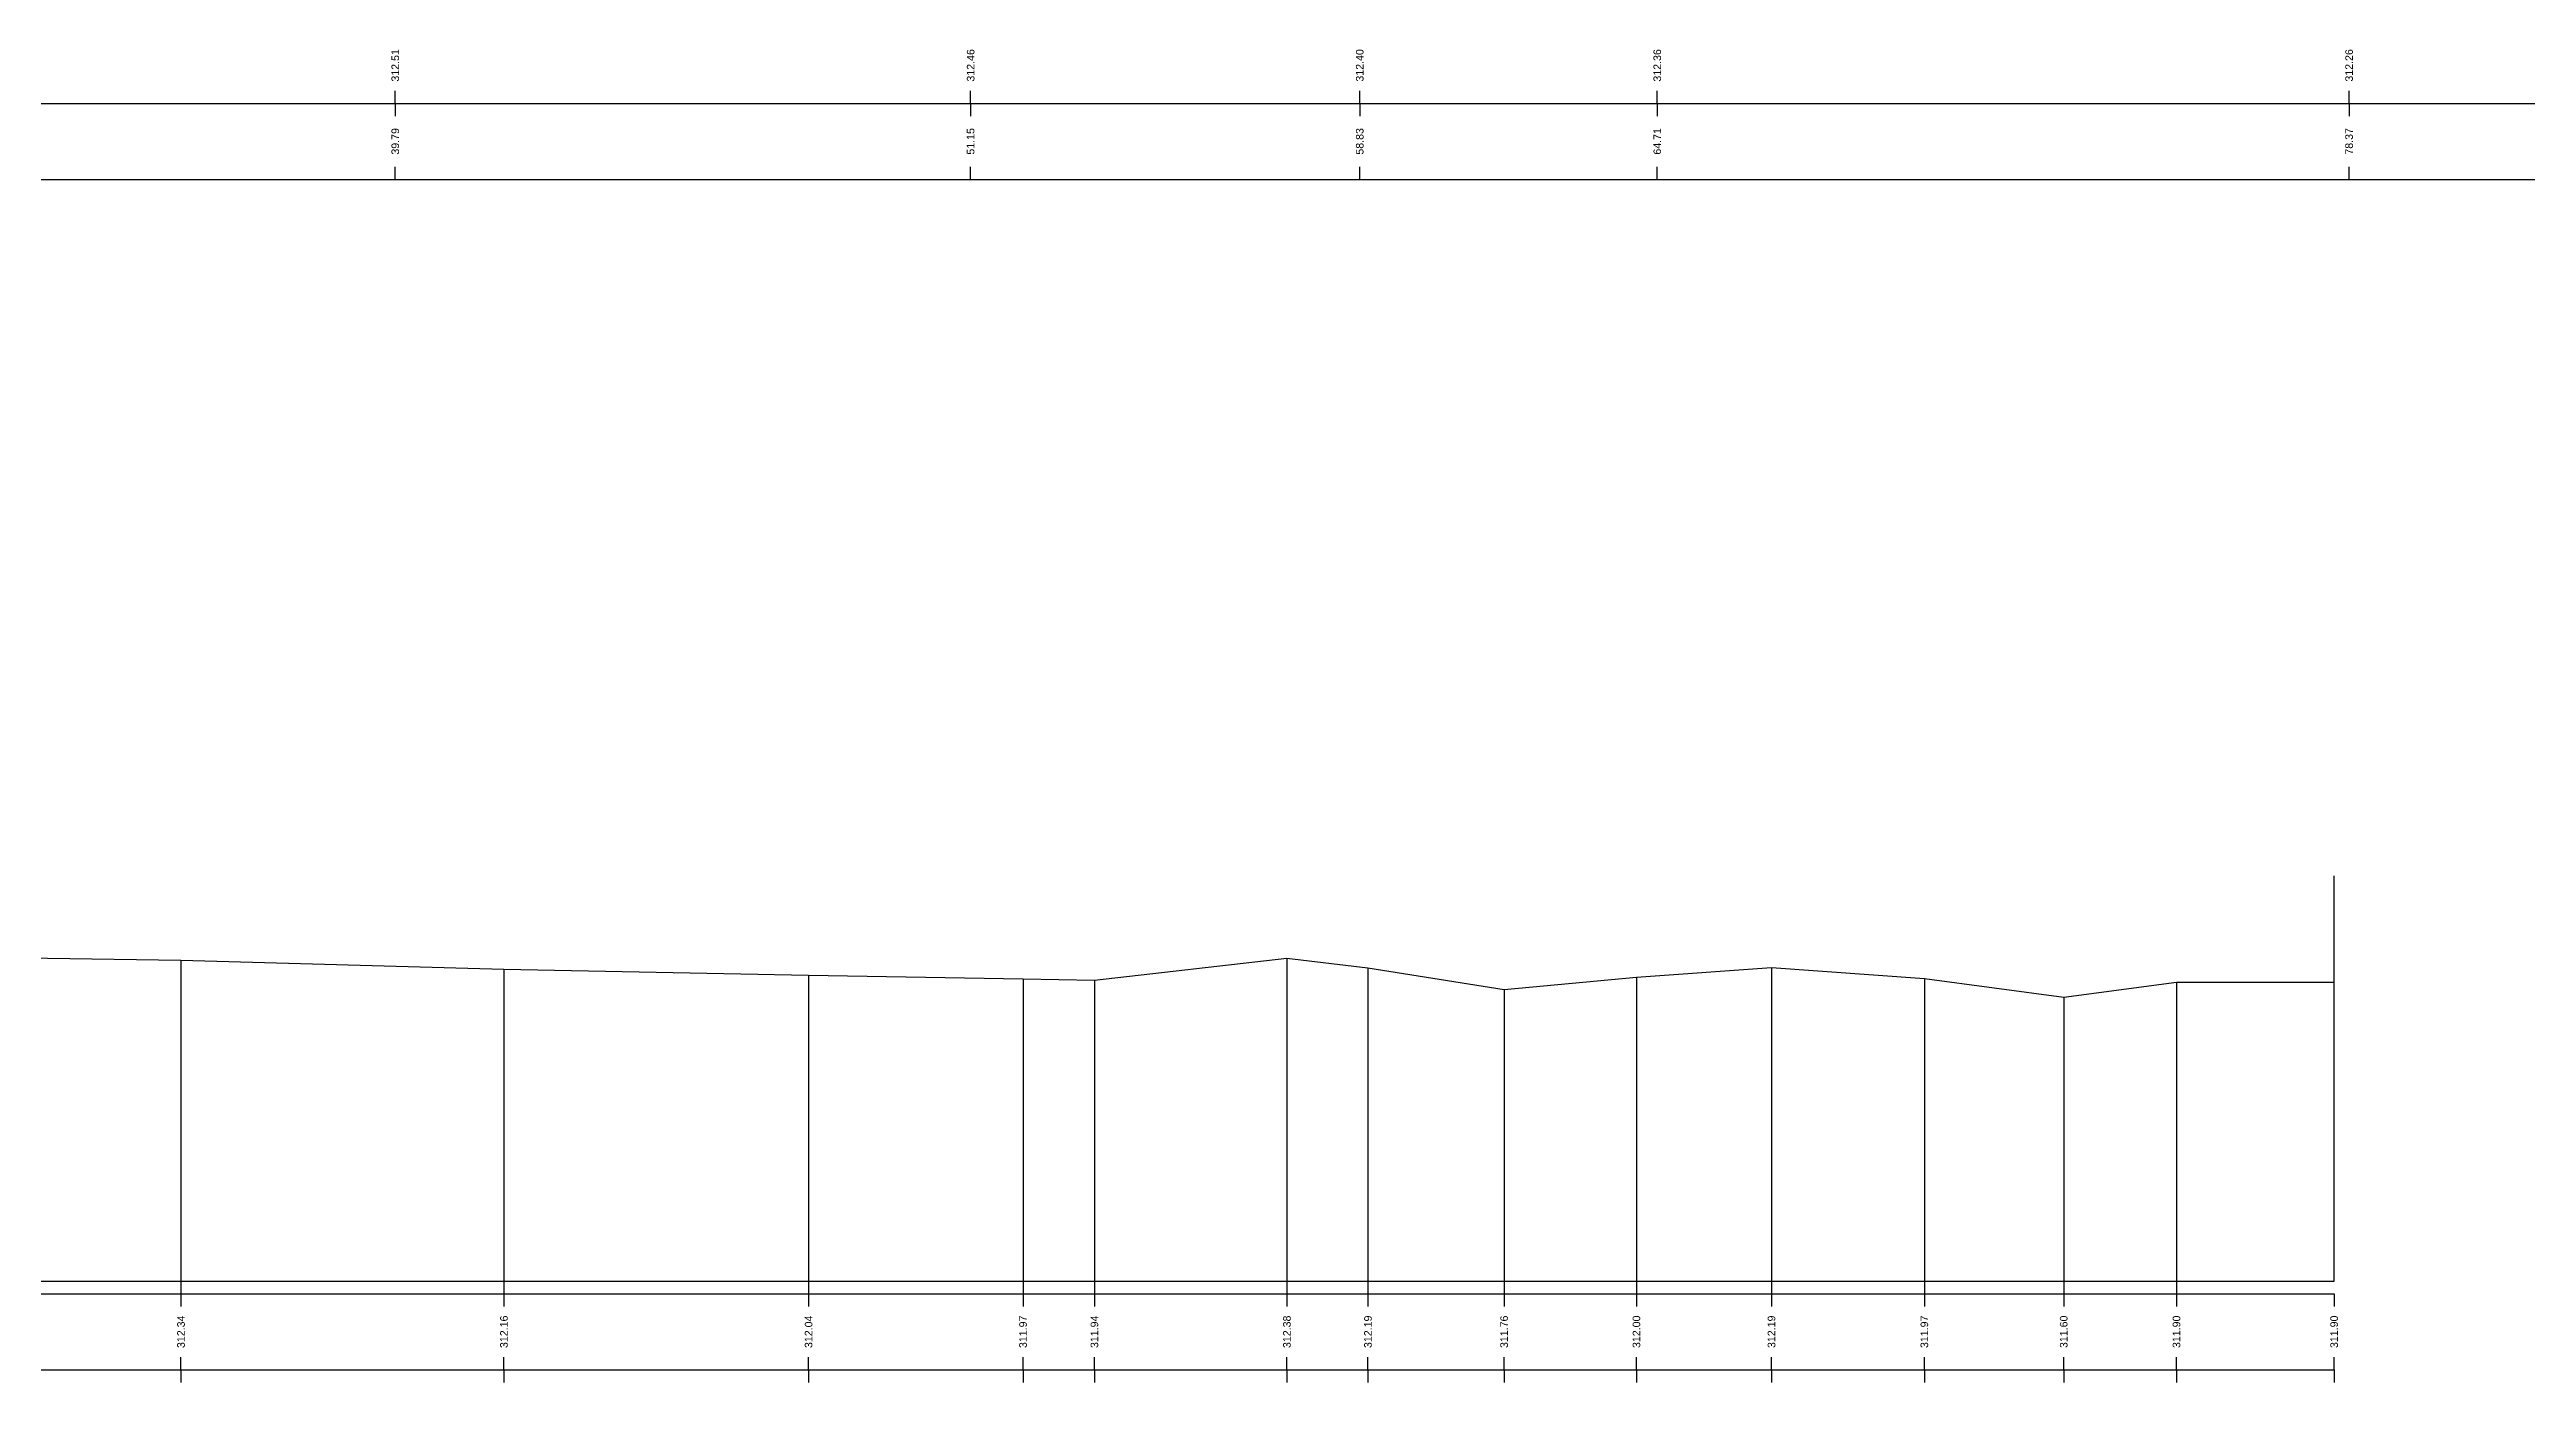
# Model space of a CAD drawing. Header units: millimetres. Extents: x -170 to 301, y 153 to 290.
# Drawn here: x 183.71 to 232.62, y 204 to 230.31 of the extents above; entities that cross this region are included whole.
import ezdxf
from ezdxf.enums import TextEntityAlignment as Align

# ---------------------------------------------------------------- set-up
doc = ezdxf.new("R2010")
doc.units = ezdxf.units.MM
doc.styles.get("Standard").update_dxf_attribs({"font": 'arial.ttf'})

msp = doc.modelspace()

# ---------------------------------------------------------------- linework, layer by layer
at = {"layer": 'band'}
for p, q in [((190.539, 229.25), (190.539, 229.5)), ((201.901, 229.25), (201.901, 229.5)), ((209.584, 229.25), (209.584, 229.5)), ((215.459, 229.25), (215.459, 229.5)), ((229.12, 229.25), (229.12, 229.5)), ((190.539, 229.25), (190.539, 229)), ((201.901, 229.25), (201.901, 229)), ((209.584, 229.25), (209.584, 229)), ((215.459, 229.25), (215.459, 229)), ((229.12, 229.25), (229.12, 229)), ((190.539, 227.75), (190.539, 228)), ((201.901, 227.75), (201.901, 228)), ((209.584, 227.75), (209.584, 228)), ((215.459, 227.75), (215.459, 228)), ((229.12, 227.75), (229.12, 228)), ((186.308, 205.75), (186.308, 205.5)), ((192.685, 205.75), (192.685, 205.5)), ((198.701, 205.75), (198.701, 205.5)), ((202.935, 205.75), (202.935, 205.5)), ((204.345, 205.75), (204.345, 205.5)), ((208.146, 205.75), (208.146, 205.5)), ((209.746, 205.75), (209.746, 205.5)), ((212.435, 205.75), (212.435, 205.5)), ((215.048, 205.75), (215.048, 205.5)), ((217.715, 205.75), (217.715, 205.5)), ((220.733, 205.75), (220.733, 205.5)), ((223.485, 205.75), (223.485, 205.5)), ((225.712, 205.75), (225.712, 205.5)), ((228.825, 205.75), (228.825, 205.5)), ((186.308, 204.25), (186.308, 204.5)), ((192.685, 204.25), (192.685, 204.5)), ((198.701, 204.25), (198.701, 204.5)), ((202.935, 204.25), (202.935, 204.5)), ((204.345, 204.25), (204.345, 204.5)), ((208.146, 204.25), (208.146, 204.5)), ((209.746, 204.25), (209.746, 204.5)), ((212.435, 204.25), (212.435, 204.5)), ((215.048, 204.25), (215.048, 204.5)), ((217.715, 204.25), (217.715, 204.5)), ((220.733, 204.25), (220.733, 204.5)), ((223.485, 204.25), (223.485, 204.5)), ((225.712, 204.25), (225.712, 204.5)), ((228.825, 204.25), (228.825, 204.5)), ((186.308, 204.25), (186.308, 204)), ((192.685, 204.25), (192.685, 204)), ((198.701, 204.25), (198.701, 204)), ((202.935, 204.25), (202.935, 204)), ((204.345, 204.25), (204.345, 204)), ((208.146, 204.25), (208.146, 204)), ((209.746, 204.25), (209.746, 204)), ((212.435, 204.25), (212.435, 204)), ((215.048, 204.25), (215.048, 204)), ((217.715, 204.25), (217.715, 204)), ((220.733, 204.25), (220.733, 204)), ((223.485, 204.25), (223.485, 204)), ((225.712, 204.25), (225.712, 204)), ((228.825, 204.25), (228.825, 204))]:
    msp.add_line(p, q, dxfattribs=at)
at = {"layer": 'frame'}
for p, q in [((-158.251, 229.25), (260.32, 229.25)), ((-158.251, 227.75), (260.32, 227.75)), ((228.825, 206), (228.825, 214)), ((-159.794, 206), (228.825, 206)), ((-167.294, 205.75), (228.825, 205.75)), ((-167.294, 204.25), (228.825, 204.25))]:
    msp.add_line(p, q, dxfattribs=at)
at = {"layer": 'marker', "color": 253}
for p, q in [((186.308, 212.336), (186.308, 206)), ((208.146, 212.375), (208.146, 206)), ((192.685, 212.159), (192.685, 206)), ((198.701, 212.042), (198.701, 206)), ((202.935, 211.969), (202.935, 206)), ((204.345, 211.942), (204.345, 206)), ((209.746, 212.186), (209.746, 206)), ((215.048, 212.003), (215.048, 206)), ((217.715, 212.19), (217.715, 206)), ((220.733, 211.971), (220.733, 206)), ((225.712, 211.899), (225.712, 206)), ((212.435, 211.757), (212.435, 206)), ((223.485, 211.605), (223.485, 206)), ((186.308, 206), (186.308, 205.75)), ((192.685, 206), (192.685, 205.75)), ((198.701, 206), (198.701, 205.75)), ((202.935, 206), (202.935, 205.75)), ((204.345, 206), (204.345, 205.75)), ((208.146, 206), (208.146, 205.75)), ((209.746, 206), (209.746, 205.75)), ((212.435, 206), (212.435, 205.75)), ((215.048, 206), (215.048, 205.75)), ((217.715, 206), (217.715, 205.75)), ((220.733, 206), (220.733, 205.75)), ((223.485, 206), (223.485, 205.75)), ((225.712, 206), (225.712, 205.75))]:
    msp.add_line(p, q, dxfattribs=at)
at = {"layer": 'profile'}
msp.add_lwpolyline([(179.275, 212.441), (186.308, 212.336), (192.685, 212.159), (198.701, 212.042), (202.935, 211.969), (204.345, 211.942), (208.146, 212.375), (209.746, 212.186), (212.435, 211.757), (215.048, 212.003), (217.715, 212.19), (220.733, 211.971), (223.485, 211.605), (225.712, 211.899), (228.825, 211.899)], dxfattribs=at)

# ---------------------------------------------------------------- texts
for s, p in [('312.51', (190.539, 230)), ('312.46', (201.901, 230)), ('312.40', (209.584, 230)), ('312.36', (215.459, 230)), ('312.26', (229.12, 230)), ('39.79', (190.539, 228.5)), ('51.15', (201.901, 228.5)), ('58.83', (209.584, 228.5)), ('64.71', (215.459, 228.5)), ('78.37', (229.12, 228.5)), ('312.34', (186.308, 205)), ('312.16', (192.685, 205)), ('312.04', (198.701, 205)), ('311.97', (202.935, 205)), ('311.94', (204.345, 205)), ('312.38', (208.146, 205)), ('312.19', (209.746, 205)), ('311.76', (212.435, 205)), ('312.00', (215.048, 205)), ('312.19', (217.715, 205)), ('311.97', (220.733, 205)), ('311.60', (223.485, 205)), ('311.90', (225.712, 205)), ('311.90', (228.825, 205))]:
    msp.add_text(s, height=0.15, rotation=90).set_placement(p, align=Align.MIDDLE)

doc.saveas('drawing.dxf')
